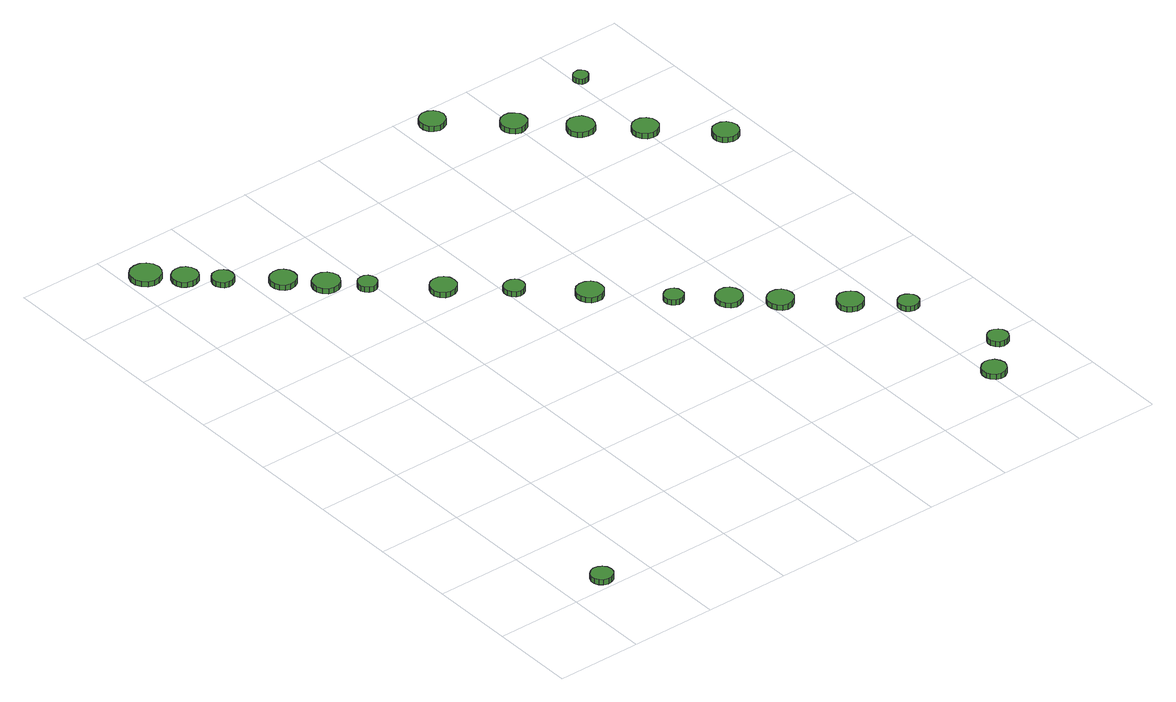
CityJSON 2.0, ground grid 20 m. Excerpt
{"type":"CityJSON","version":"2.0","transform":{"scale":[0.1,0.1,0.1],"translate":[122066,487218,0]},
"CityObjects":{
"tree1":{"type":"SolitaryVegetationObject","attributes":{"function":"something"},"geometry":[{"type":"MultiSurface","lod":"1","boundaries":[[[0,1,2,3,4,5,6,7,8,9,10,11,12,13,14]],[[15,16,17,18,19,20,21,22,23,24,25,26,27,28,29]],[[0,29,28,1]],[[1,28,27,2]],[[2,27,26,3]],[[3,26,25,4]],[[4,25,24,5]],[[5,24,23,6]],[[6,23,22,7]],[[7,22,21,8]],[[8,21,20,9]],[[9,20,19,10]],[[10,19,18,11]],[[11,18,17,12]],[[12,17,16,13]],[[13,16,15,14]],[[14,15,29,0]]]}]},
"tree2":{"type":"SolitaryVegetationObject","attributes":{"function":"something"},"geometry":[{"type":"MultiSurface","lod":"1","boundaries":[[[30,31,32,33,34,35,36,37,38,39,40,41,42,43,44]],[[45,46,47,48,49,50,51,52,53,54,55,56,57,58,59]],[[30,59,58,31]],[[31,58,57,32]],[[32,57,56,33]],[[33,56,55,34]],[[34,55,54,35]],[[35,54,53,36]],[[36,53,52,37]],[[37,52,51,38]],[[38,51,50,39]],[[39,50,49,40]],[[40,49,48,41]],[[41,48,47,42]],[[42,47,46,43]],[[43,46,45,44]],[[44,45,59,30]]]}]},
"tree3":{"type":"SolitaryVegetationObject","attributes":{"function":"something"},"geometry":[{"type":"MultiSurface","lod":"1","boundaries":[[[60,61,62,63,64,65,66,67,68,69,70,71,72,73,74]],[[75,76,77,78,79,80,81,82,83,84,85,86,87,88,89]],[[60,89,88,61]],[[61,88,87,62]],[[62,87,86,63]],[[63,86,85,64]],[[64,85,84,65]],[[65,84,83,66]],[[66,83,82,67]],[[67,82,81,68]],[[68,81,80,69]],[[69,80,79,70]],[[70,79,78,71]],[[71,78,77,72]],[[72,77,76,73]],[[73,76,75,74]],[[74,75,89,60]]]}]},
"tree4":{"type":"SolitaryVegetationObject","attributes":{"function":"something"},"geometry":[{"type":"MultiSurface","lod":"1","boundaries":[[[90,91,92,93,94,95,96,97,98,99,100,101,102,103,104]],[[105,106,107,108,109,110,111,112,113,114,115,116,117,118,119]],[[90,119,118,91]],[[91,118,117,92]],[[92,117,116,93]],[[93,116,115,94]],[[94,115,114,95]],[[95,114,113,96]],[[96,113,112,97]],[[97,112,111,98]],[[98,111,110,99]],[[99,110,109,100]],[[100,109,108,101]],[[101,108,107,102]],[[102,107,106,103]],[[103,106,105,104]],[[104,105,119,90]]]}]},
"tree5":{"type":"SolitaryVegetationObject","attributes":{"function":"something"},"geometry":[{"type":"MultiSurface","lod":"1","boundaries":[[[120,121,122,123,124,125,126,127,128,129,130,131,132,133,134]],[[135,136,137,138,139,140,141,142,143,144,145,146,147,148,149]],[[120,149,148,121]],[[121,148,147,122]],[[122,147,146,123]],[[123,146,145,124]],[[124,145,144,125]],[[125,144,143,126]],[[126,143,142,127]],[[127,142,141,128]],[[128,141,140,129]],[[129,140,139,130]],[[130,139,138,131]],[[131,138,137,132]],[[132,137,136,133]],[[133,136,135,134]],[[134,135,149,120]]]}]},
"tree6":{"type":"SolitaryVegetationObject","attributes":{"function":"something"},"geometry":[{"type":"MultiSurface","lod":"1","boundaries":[[[150,151,152,153,154,155,156,157,158,159,160,161,162,163,164]],[[165,166,167,168,169,170,171,172,173,174,175,176,177,178,179]],[[150,179,178,151]],[[151,178,177,152]],[[152,177,176,153]],[[153,176,175,154]],[[154,175,174,155]],[[155,174,173,156]],[[156,173,172,157]],[[157,172,171,158]],[[158,171,170,159]],[[159,170,169,160]],[[160,169,168,161]],[[161,168,167,162]],[[162,167,166,163]],[[163,166,165,164]],[[164,165,179,150]]]}]},
"tree7":{"type":"SolitaryVegetationObject","attributes":{"function":"something"},"geometry":[{"type":"MultiSurface","lod":"1","boundaries":[[[180,181,182,183,184,185,186,187,188,189,190,191,192,193,194]],[[195,196,197,198,199,200,201,202,203,204,205,206,207,208,209]],[[180,209,208,181]],[[181,208,207,182]],[[182,207,206,183]],[[183,206,205,184]],[[184,205,204,185]],[[185,204,203,186]],[[186,203,202,187]],[[187,202,201,188]],[[188,201,200,189]],[[189,200,199,190]],[[190,199,198,191]],[[191,198,197,192]],[[192,197,196,193]],[[193,196,195,194]],[[194,195,209,180]]]}]},
"tree8":{"type":"SolitaryVegetationObject","attributes":{"function":"something"},"geometry":[{"type":"MultiSurface","lod":"1","boundaries":[[[210,211,212,213,214,215,216,217,218,219,220,221,222,223,224]],[[225,226,227,228,229,230,231,232,233,234,235,236,237,238,239]],[[210,239,238,211]],[[211,238,237,212]],[[212,237,236,213]],[[213,236,235,214]],[[214,235,234,215]],[[215,234,233,216]],[[216,233,232,217]],[[217,232,231,218]],[[218,231,230,219]],[[219,230,229,220]],[[220,229,228,221]],[[221,228,227,222]],[[222,227,226,223]],[[223,226,225,224]],[[224,225,239,210]]]}]},
"tree9":{"type":"SolitaryVegetationObject","attributes":{"function":"something"},"geometry":[{"type":"MultiSurface","lod":"1","boundaries":[[[240,241,242,243,244,245,246,247,248,249,250,251,252,253,254]],[[255,256,257,258,259,260,261,262,263,264,265,266,267,268,269]],[[240,269,268,241]],[[241,268,267,242]],[[242,267,266,243]],[[243,266,265,244]],[[244,265,264,245]],[[245,264,263,246]],[[246,263,262,247]],[[247,262,261,248]],[[248,261,260,249]],[[249,260,259,250]],[[250,259,258,251]],[[251,258,257,252]],[[252,257,256,253]],[[253,256,255,254]],[[254,255,269,240]]]}]},
"tree10":{"type":"SolitaryVegetationObject","attributes":{"function":"something"},"geometry":[{"type":"MultiSurface","lod":"1","boundaries":[[[270,271,272,273,274,275,276,277,278,279,280,281,282,283,284]],[[285,286,287,288,289,290,291,292,293,294,295,296,297,298,299]],[[270,299,298,271]],[[271,298,297,272]],[[272,297,296,273]],[[273,296,295,274]],[[274,295,294,275]],[[275,294,293,276]],[[276,293,292,277]],[[277,292,291,278]],[[278,291,290,279]],[[279,290,289,280]],[[280,289,288,281]],[[281,288,287,282]],[[282,287,286,283]],[[283,286,285,284]],[[284,285,299,270]]]}]},
"tree11":{"type":"SolitaryVegetationObject","attributes":{"function":"something"},"geometry":[{"type":"MultiSurface","lod":"1","boundaries":[[[300,301,302,303,304,305,306,307,308,309,310,311,312,313,314]],[[315,316,317,318,319,320,321,322,323,324,325,326,327,328,329]],[[300,329,328,301]],[[301,328,327,302]],[[302,327,326,303]],[[303,326,325,304]],[[304,325,324,305]],[[305,324,323,306]],[[306,323,322,307]],[[307,322,321,308]],[[308,321,320,309]],[[309,320,319,310]],[[310,319,318,311]],[[311,318,317,312]],[[312,317,316,313]],[[313,316,315,314]],[[314,315,329,300]]]}]},
"tree12":{"type":"SolitaryVegetationObject","attributes":{"function":"something"},"geometry":[{"type":"MultiSurface","lod":"1","boundaries":[[[330,331,332,333,334,335,336,337,338,339,340,341,342,343,344]],[[345,346,347,348,349,350,351,352,353,354,355,356,357,358,359]],[[330,359,358,331]],[[331,358,357,332]],[[332,357,356,333]],[[333,356,355,334]],[[334,355,354,335]],[[335,354,353,336]],[[336,353,352,337]],[[337,352,351,338]],[[338,351,350,339]],[[339,350,349,340]],[[340,349,348,341]],[[341,348,347,342]],[[342,347,346,343]],[[343,346,345,344]],[[344,345,359,330]]]}]},
"tree13":{"type":"SolitaryVegetationObject","attributes":{"function":"something"},"geometry":[{"type":"MultiSurface","lod":"1","boundaries":[[[360,361,362,363,364,365,366,367,368,369,370,371,372,373,374]],[[375,376,377,378,379,380,381,382,383,384,385,386,387,388,389]],[[360,389,388,361]],[[361,388,387,362]],[[362,387,386,363]],[[363,386,385,364]],[[364,385,384,365]],[[365,384,383,366]],[[366,383,382,367]],[[367,382,381,368]],[[368,381,380,369]],[[369,380,379,370]],[[370,379,378,371]],[[371,378,377,372]],[[372,377,376,373]],[[373,376,375,374]],[[374,375,389,360]]]}]},
"tree14":{"type":"SolitaryVegetationObject","attributes":{"function":"something"},"geometry":[{"type":"MultiSurface","lod":"1","boundaries":[[[390,391,392,393,394,395,396,397,398,399,400,401,402,403,404]],[[405,406,407,408,409,410,411,412,413,414,415,416,417,418,419]],[[390,419,418,391]],[[391,418,417,392]],[[392,417,416,393]],[[393,416,415,394]],[[394,415,414,395]],[[395,414,413,396]],[[396,413,412,397]],[[397,412,411,398]],[[398,411,410,399]],[[399,410,409,400]],[[400,409,408,401]],[[401,408,407,402]],[[402,407,406,403]],[[403,406,405,404]],[[404,405,419,390]]]}]},
"tree15":{"type":"SolitaryVegetationObject","attributes":{"function":"something"},"geometry":[{"type":"MultiSurface","lod":"1","boundaries":[[[420,421,422,423,424,425,426,427,428,429,430,431,432,433,434]],[[435,436,437,438,439,440,441,442,443,444,445,446,447,448,449]],[[420,449,448,421]],[[421,448,447,422]],[[422,447,446,423]],[[423,446,445,424]],[[424,445,444,425]],[[425,444,443,426]],[[426,443,442,427]],[[427,442,441,428]],[[428,441,440,429]],[[429,440,439,430]],[[430,439,438,431]],[[431,438,437,432]],[[432,437,436,433]],[[433,436,435,434]],[[434,435,449,420]]]}]},
"tree16":{"type":"SolitaryVegetationObject","attributes":{"function":"something"},"geometry":[{"type":"MultiSurface","lod":"1","boundaries":[[[450,451,452,453,454,455,456,457,458,459,460,461,462,463,464]],[[465,466,467,468,469,470,471,472,473,474,475,476,477,478,479]],[[450,479,478,451]],[[451,478,477,452]],[[452,477,476,453]],[[453,476,475,454]],[[454,475,474,455]],[[455,474,473,456]],[[456,473,472,457]],[[457,472,471,458]],[[458,471,470,459]],[[459,470,469,460]],[[460,469,468,461]],[[461,468,467,462]],[[462,467,466,463]],[[463,466,465,464]],[[464,465,479,450]]]}]},
"tree17":{"type":"SolitaryVegetationObject","attributes":{"function":"something"},"geometry":[{"type":"MultiSurface","lod":"1","boundaries":[[[480,481,482,483,484,485,486,487,488,489,490,491,492,493,494]],[[495,496,497,498,499,500,501,502,503,504,505,506,507,508,509]],[[480,509,508,481]],[[481,508,507,482]],[[482,507,506,483]],[[483,506,505,484]],[[484,505,504,485]],[[485,504,503,486]],[[486,503,502,487]],[[487,502,501,488]],[[488,501,500,489]],[[489,500,499,490]],[[490,499,498,491]],[[491,498,497,492]],[[492,497,496,493]],[[493,496,495,494]],[[494,495,509,480]]]}]},
"tree18":{"type":"SolitaryVegetationObject","attributes":{"function":"something"},"geometry":[{"type":"MultiSurface","lod":"1","boundaries":[[[510,511,512,513,514,515,516,517,518,519,520,521,522,523,524]],[[525,526,527,528,529,530,531,532,533,534,535,536,537,538,539]],[[510,539,538,511]],[[511,538,537,512]],[[512,537,536,513]],[[513,536,535,514]],[[514,535,534,515]],[[515,534,533,516]],[[516,533,532,517]],[[517,532,531,518]],[[518,531,530,519]],[[519,530,529,520]],[[520,529,528,521]],[[521,528,527,522]],[[522,527,526,523]],[[523,526,525,524]],[[524,525,539,510]]]}]},
"tree19":{"type":"SolitaryVegetationObject","attributes":{"function":"something"},"geometry":[{"type":"MultiSurface","lod":"1","boundaries":[[[540,541,542,543,544,545,546,547,548,549,550,551,552,553,554]],[[555,556,557,558,559,560,561,562,563,564,565,566,567,568,569]],[[540,569,568,541]],[[541,568,567,542]],[[542,567,566,543]],[[543,566,565,544]],[[544,565,564,545]],[[545,564,563,546]],[[546,563,562,547]],[[547,562,561,548]],[[548,561,560,549]],[[549,560,559,550]],[[550,559,558,551]],[[551,558,557,552]],[[552,557,556,553]],[[553,556,555,554]],[[554,555,569,540]]]}]},
"tree20":{"type":"SolitaryVegetationObject","attributes":{"function":"something"},"geometry":[{"type":"MultiSurface","lod":"1","boundaries":[[[570,571,572,573,574,575,576,577,578,579,580,581,582,583,584]],[[585,586,587,588,589,590,591,592,593,594,595,596,597,598,599]],[[570,599,598,571]],[[571,598,597,572]],[[572,597,596,573]],[[573,596,595,574]],[[574,595,594,575]],[[575,594,593,576]],[[576,593,592,577]],[[577,592,591,578]],[[578,591,590,579]],[[579,590,589,580]],[[580,589,588,581]],[[581,588,587,582]],[[582,587,586,583]],[[583,586,585,584]],[[584,585,599,570]]]}]},
"tree21":{"type":"SolitaryVegetationObject","attributes":{"function":"something"},"geometry":[{"type":"MultiSurface","lod":"1","boundaries":[[[600,601,602,603,604,605,606,607,608,609,610,611,612,613,614]],[[615,616,617,618,619,620,621,622,623,624,625,626,627,628,629]],[[600,629,628,601]],[[601,628,627,602]],[[602,627,626,603]],[[603,626,625,604]],[[604,625,624,605]],[[605,624,623,606]],[[606,623,622,607]],[[607,622,621,608]],[[608,621,620,609]],[[609,620,619,610]],[[610,619,618,611]],[[611,618,617,612]],[[612,617,616,613]],[[613,616,615,614]],[[614,615,629,600]]]}]},
"tree22":{"type":"SolitaryVegetationObject","attributes":{"function":"something"},"geometry":[{"type":"MultiSurface","lod":"1","boundaries":[[[630,631,632,633,634,635,636,637,638,639,640,641,642,643,644]],[[645,646,647,648,649,650,651,652,653,654,655,656,657,658,659]],[[630,659,658,631]],[[631,658,657,632]],[[632,657,656,633]],[[633,656,655,634]],[[634,655,654,635]],[[635,654,653,636]],[[636,653,652,637]],[[637,652,651,638]],[[638,651,650,639]],[[639,650,649,640]],[[640,649,648,641]],[[641,648,647,642]],[[642,647,646,643]],[[643,646,645,644]],[[644,645,659,630]]]}]},
"tree23":{"type":"SolitaryVegetationObject","attributes":{"function":"something"},"geometry":[{"type":"MultiSurface","lod":"1","boundaries":[[[660,661,662,663,664,665,666,667,668,669,670,671,672,673,674]],[[675,676,677,678,679,680,681,682,683,684,685,686,687,688,689]],[[660,689,688,661]],[[661,688,687,662]],[[662,687,686,663]],[[663,686,685,664]],[[664,685,684,665]],[[665,684,683,666]],[[666,683,682,667]],[[667,682,681,668]],[[668,681,680,669]],[[669,680,679,670]],[[670,679,678,671]],[[671,678,677,672]],[[672,677,676,673]],[[673,676,675,674]],[[674,675,689,660]]]}]}
},
"vertices":[
[122,32,15],[120,43,15],[113,51,15],[104,56,15],[94,58,15],[84,54,15],[76,47,15],[71,37,15],[71,27,15],[76,17,15],[84,10,15],[94,7,15],[104,8,15],[113,13,15],[120,22,15],[120,22,2],[113,13,2],[104,8,2],[94,7,2],[84,10,2],[76,17,2],[71,27,2],[71,37,2],[76,47,2],[84,54,2],[94,58,2],[104,56,2],[113,51,2],[120,43,2],[122,32,2],
[79,1492,17],[76,1507,17],[67,1519,17],[54,1526,17],[40,1527,17],[26,1523,17],[15,1513,17],[9,1500,17],[9,1485,17],[15,1472,17],[26,1462,17],[40,1457,17],[54,1459,17],[67,1466,17],[76,1478,17],[76,1478,4],[67,1466,4],[54,1459,4],[40,1457,4],[26,1462,4],[15,1472,4],[9,1485,4],[9,1500,4],[15,1513,4],[26,1523,4],[40,1527,4],[54,1526,4],[67,1519,4],[76,1507,4],[79,1492,4],
[134,1435,16],[131,1447,16],[124,1457,16],[113,1463,16],[101,1464,16],[90,1461,16],[80,1453,16],[75,1441,16],[75,1429,16],[80,1418,16],[90,1410,16],[101,1406,16],[113,1407,16],[124,1413,16],[131,1423,16],[131,1423,3],[124,1413,3],[113,1407,3],[101,1406,3],[90,1410,3],[80,1418,3],[75,1429,3],[75,1441,3],[80,1453,3],[90,1461,3],[101,1464,3],[113,1463,3],[124,1457,3],[131,1447,3],[134,1435,3],
[187,1380,16],[185,1390,16],[179,1399,16],[170,1404,16],[160,1405,16],[150,1402,16],[143,1395,16],[138,1385,16],[138,1375,16],[143,1366,16],[150,1359,16],[160,1356,16],[170,1357,16],[179,1362,16],[185,1370,16],[185,1370,3],[179,1362,3],[170,1357,3],[160,1356,3],[150,1359,3],[143,1366,3],[138,1375,3],[138,1385,3],[143,1395,3],[150,1402,3],[160,1405,3],[170,1404,3],[179,1399,3],[185,1390,3],[187,1380,3],
[287,1296,17],[285,1308,17],[277,1319,17],[267,1325,17],[254,1326,17],[242,1322,17],[233,1314,17],[228,1302,17],[228,1290,17],[233,1279,17],[242,1270,17],[254,1266,17],[267,1268,17],[277,1274,17],[285,1284,17],[285,1284,4],[277,1274,4],[267,1268,4],[254,1266,4],[242,1270,4],[233,1279,4],[228,1290,4],[228,1302,4],[233,1314,4],[242,1322,4],[254,1326,4],[267,1325,4],[277,1319,4],[285,1308,4],[287,1296,4],
[353,1231,16],[350,1244,16],[342,1254,16],[331,1261,16],[318,1262,16],[306,1258,16],[296,1250,16],[291,1238,16],[291,1225,16],[296,1213,16],[306,1204,16],[318,1200,16],[331,1202,16],[342,1208,16],[350,1219,16],[350,1219,3],[342,1208,3],[331,1202,3],[318,1200,3],[306,1204,3],[296,1213,3],[291,1225,3],[291,1238,3],[296,1250,3],[306,1258,3],[318,1262,3],[331,1261,3],[342,1254,3],[350,1244,3],[353,1231,3],
[410,1175,15],[408,1184,15],[403,1192,15],[395,1197,15],[386,1197,15],[377,1195,15],[370,1188,15],[366,1180,15],[366,1171,15],[370,1162,15],[377,1156,15],[386,1153,15],[395,1154,15],[403,1159,15],[408,1166,15],[408,1166,2],[403,1159,2],[395,1154,2],[386,1153,2],[377,1156,2],[370,1162,2],[366,1171,2],[366,1180,2],[370,1188,2],[377,1195,2],[386,1197,2],[395,1197,2],[403,1192,2],[408,1184,2],[410,1175,2],
[534,1065,15],[532,1078,15],[524,1088,15],[514,1094,15],[501,1095,15],[489,1091,15],[480,1083,15],[475,1072,15],[475,1059,15],[480,1048,15],[489,1039,15],[501,1036,15],[514,1037,15],[524,1043,15],[532,1053,15],[532,1053,2],[524,1043,2],[514,1037,2],[501,1036,2],[489,1039,2],[480,1048,2],[475,1059,2],[475,1072,2],[480,1083,2],[489,1091,2],[501,1095,2],[514,1094,2],[524,1088,2],[532,1078,2],[534,1065,2],
[642,969,15],[640,979,15],[634,987,15],[625,991,15],[616,992,15],[606,989,15],[599,983,15],[595,974,15],[595,964,15],[599,955,15],[606,948,15],[616,945,15],[625,946,15],[634,951,15],[640,959,15],[640,959,2],[634,951,2],[625,946,2],[616,945,2],[606,948,2],[599,955,2],[595,964,2],[595,974,2],[599,983,2],[606,989,2],[616,992,2],[625,991,2],[634,987,2],[640,979,2],[642,969,2],
[764,858,14],[762,871,14],[754,881,14],[743,888,14],[730,889,14],[717,885,14],[708,876,14],[703,864,14],[703,852,14],[708,840,14],[717,831,14],[730,827,14],[743,828,14],[754,835,14],[762,845,14],[762,845,1],[754,835,1],[743,828,1],[730,827,1],[717,831,1],[708,840,1],[703,852,1],[703,864,1],[708,876,1],[717,885,1],[730,889,1],[743,888,1],[754,881,1],[762,871,1],[764,858,1],
[881,733,15],[879,742,15],[874,749,15],[866,754,15],[857,755,15],[848,752,15],[841,746,15],[837,737,15],[837,728,15],[841,719,15],[848,713,15],[857,710,15],[866,711,15],[874,716,15],[879,723,15],[879,723,2],[874,716,2],[866,711,2],[857,710,2],[848,713,2],[841,719,2],[837,728,2],[837,737,2],[841,746,2],[848,752,2],[857,755,2],[866,754,2],[874,749,2],[879,742,2],[881,733,2],
[977,656,15],[974,668,15],[967,679,15],[956,685,15],[944,686,15],[932,682,15],[923,674,15],[918,663,15],[918,650,15],[923,639,15],[932,630,15],[944,626,15],[956,628,15],[967,634,15],[974,644,15],[974,644,3],[967,634,3],[956,628,3],[944,626,3],[932,630,3],[923,639,3],[918,650,3],[918,663,3],[923,674,3],[932,682,3],[944,686,3],[956,685,3],[967,679,3],[974,668,3],[977,656,3],
[1056,582,15],[1054,595,15],[1046,605,15],[1035,611,15],[1023,612,15],[1011,608,15],[1002,600,15],[997,589,15],[997,576,15],[1002,565,15],[1011,556,15],[1023,552,15],[1035,554,15],[1046,560,15],[1054,570,15],[1054,570,2],[1046,560,2],[1035,554,2],[1023,552,2],[1011,556,2],[1002,565,2],[997,576,2],[997,589,2],[1002,600,2],[1011,608,2],[1023,612,2],[1035,611,2],[1046,605,2],[1054,595,2],[1056,582,2],
[1239,96,19],[1236,107,19],[1230,117,19],[1219,123,19],[1208,124,19],[1197,120,19],[1188,112,19],[1184,102,19],[1184,90,19],[1188,80,19],[1197,72,19],[1208,68,19],[1219,69,19],[1230,75,19],[1236,85,19],[1236,85,6],[1230,75,6],[1219,69,6],[1208,68,6],[1197,72,6],[1188,80,6],[1184,90,6],[1184,102,6],[1188,112,6],[1197,120,6],[1208,124,6],[1219,123,6],[1230,117,6],[1236,107,6],[1239,96,6],
[1165,484,16],[1163,496,16],[1155,506,16],[1144,512,16],[1132,514,16],[1120,510,16],[1111,501,16],[1106,490,16],[1106,477,16],[1111,466,16],[1120,458,16],[1132,454,16],[1144,455,16],[1155,461,16],[1163,471,16],[1163,471,3],[1155,461,3],[1144,455,3],[1132,454,3],[1120,458,3],[1111,466,3],[1106,477,3],[1106,490,3],[1111,501,3],[1120,510,3],[1132,514,3],[1144,512,3],[1155,506,3],[1163,496,3],[1165,484,3],
[901,1555,14],[898,1567,14],[891,1577,14],[880,1583,14],[868,1584,14],[856,1580,14],[847,1572,14],[842,1561,14],[842,1549,14],[847,1537,14],[856,1529,14],[868,1525,14],[880,1527,14],[891,1533,14],[898,1543,14],[898,1543,1],[891,1533,1],[880,1527,1],[868,1525,1],[856,1529,1],[847,1537,1],[842,1549,1],[842,1561,1],[847,1572,1],[856,1580,1],[868,1584,1],[880,1583,1],[891,1577,1],[898,1567,1],[901,1555,1],
[1313,180,20],[1311,190,20],[1305,198,20],[1296,203,20],[1287,204,20],[1277,201,20],[1270,194,20],[1266,185,20],[1266,175,20],[1270,166,20],[1277,159,20],[1287,156,20],[1296,157,20],[1305,162,20],[1311,170,20],[1311,170,7],[1305,162,7],[1296,157,7],[1287,156,7],[1277,159,7],[1270,166,7],[1266,175,7],[1266,185,7],[1270,194,7],[1277,201,7],[1287,204,7],[1296,203,7],[1305,198,7],[1311,190,7],[1313,180,7],
[1249,400,19],[1247,409,19],[1241,417,19],[1233,422,19],[1223,424,19],[1213,420,19],[1206,414,19],[1202,405,19],[1202,395,19],[1206,386,19],[1213,379,19],[1223,376,19],[1233,377,19],[1241,382,19],[1247,390,19],[1247,390,6],[1241,382,6],[1233,377,6],[1223,376,6],[1213,379,6],[1206,386,6],[1202,395,6],[1202,405,6],[1206,414,6],[1213,420,6],[1223,424,6],[1233,422,6],[1241,417,6],[1247,409,6],[1249,400,6],
[1027,1438,16],[1025,1450,16],[1017,1460,16],[1006,1467,16],[994,1468,16],[982,1464,16],[973,1456,16],[968,1444,16],[968,1432,16],[973,1421,16],[982,1412,16],[994,1408,16],[1006,1410,16],[1017,1416,16],[1025,1426,16],[1025,1426,3],[1017,1416,3],[1006,1410,3],[994,1408,3],[982,1412,3],[973,1421,3],[968,1432,3],[968,1444,3],[973,1456,3],[982,1464,3],[994,1468,3],[1006,1467,3],[1017,1460,3],[1025,1450,3],[1027,1438,3],
[1131,1341,15],[1128,1353,15],[1121,1364,15],[1110,1370,15],[1097,1372,15],[1084,1368,15],[1075,1359,15],[1069,1347,15],[1069,1334,15],[1075,1322,15],[1084,1314,15],[1097,1310,15],[1110,1311,15],[1121,1317,15],[1128,1328,15],[1128,1328,2],[1121,1317,2],[1110,1311,2],[1097,1310,2],[1084,1314,2],[1075,1322,2],[1069,1334,2],[1069,1347,2],[1075,1359,2],[1084,1368,2],[1097,1372,2],[1110,1370,2],[1121,1364,2],[1128,1353,2],[1131,1341,2],
[1232,1251,15],[1230,1263,15],[1222,1273,15],[1211,1280,15],[1199,1281,15],[1187,1277,15],[1178,1269,15],[1173,1257,15],[1173,1245,15],[1178,1233,15],[1187,1225,15],[1199,1221,15],[1211,1222,15],[1222,1229,15],[1230,1239,15],[1230,1239,2],[1222,1229,2],[1211,1222,2],[1199,1221,2],[1187,1225,2],[1178,1233,2],[1173,1245,2],[1173,1257,2],[1178,1269,2],[1187,1277,2],[1199,1281,2],[1211,1280,2],[1222,1273,2],[1230,1263,2],[1232,1251,2],
[1231,1481,16],[1230,1488,16],[1225,1494,16],[1219,1498,16],[1212,1498,16],[1205,1496,16],[1200,1491,16],[1197,1485,16],[1197,1478,16],[1200,1471,16],[1205,1466,16],[1212,1464,16],[1219,1465,16],[1225,1468,16],[1230,1474,16],[1230,1474,3],[1225,1468,3],[1219,1465,3],[1212,1464,3],[1205,1466,3],[1200,1471,3],[1197,1478,3],[1197,1485,3],[1200,1491,3],[1205,1496,3],[1212,1498,3],[1219,1498,3],[1225,1494,3],[1230,1488,3],[1231,1481,3],
[1356,1136,13],[1353,1148,13],[1346,1158,13],[1335,1164,13],[1323,1165,13],[1311,1162,13],[1302,1153,13],[1297,1142,13],[1297,1129,13],[1302,1118,13],[1311,1110,13],[1323,1106,13],[1335,1107,13],[1346,1113,13],[1353,1123,13],[1353,1123,0],[1346,1113,0],[1335,1107,0],[1323,1106,0],[1311,1110,0],[1302,1118,0],[1297,1129,0],[1297,1142,0],[1302,1153,0],[1311,1162,0],[1323,1165,0],[1335,1164,0],[1346,1158,0],[1353,1148,0],[1356,1136,0]
]}
